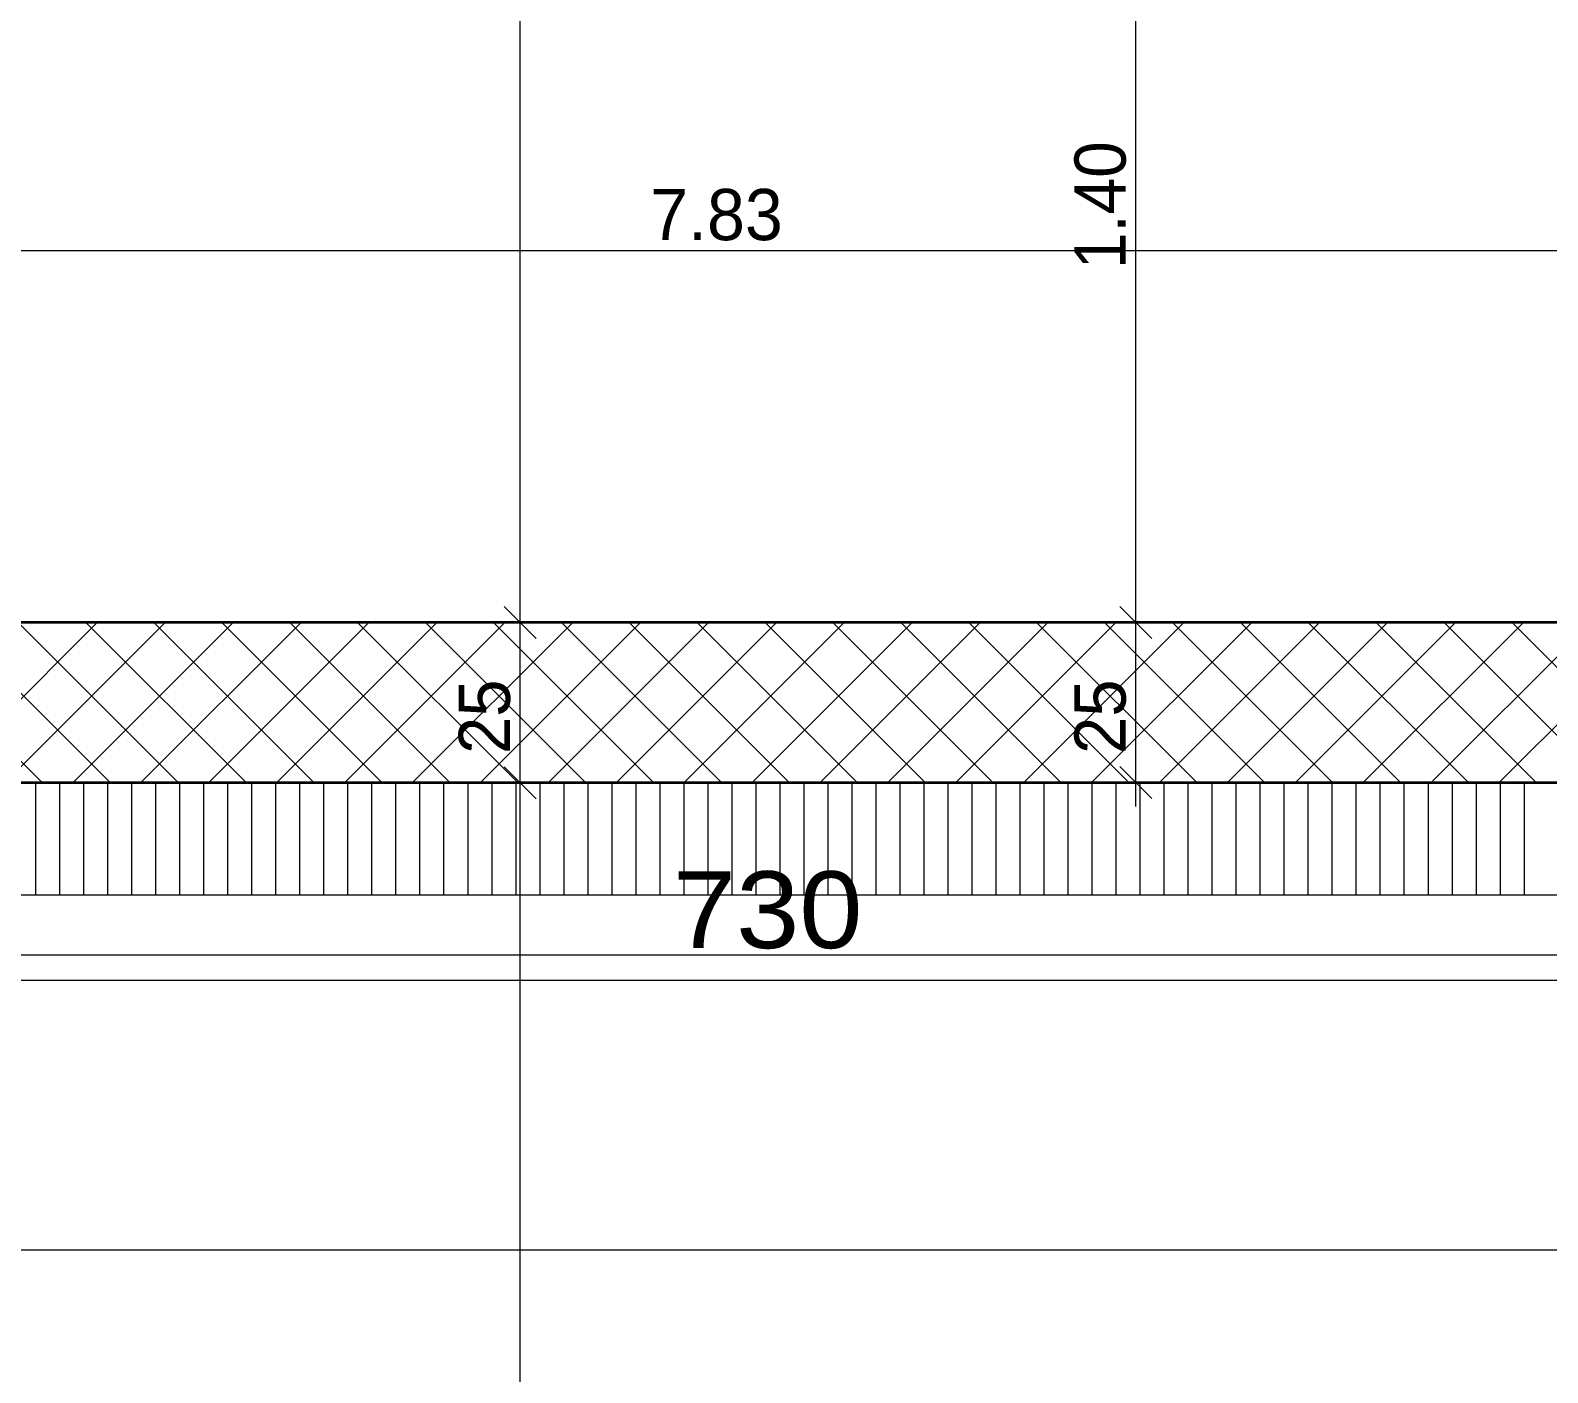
# Model space of a CAD drawing. Header units: millimetres. Extents: x -3497 to 2618, y -1809 to 2456.
# Drawn here: x -2155.3 to -1918.3, y 648.7 to 858.3 of the extents above; entities that cross this region are included whole.
import ezdxf
from ezdxf.enums import TextEntityAlignment as Align

# ---------------------------------------------------------------- set-up
doc = ezdxf.new("R2010")
doc.units = ezdxf.units.MM
doc.header["$LTSCALE"] = 100
doc.linetypes.add('HIDDENX2', pattern=[0.75, 0.5, -0.25])
for name, color, linetype, true_color in [('10-0.05 Solid', 1, 'Continuous', 0xff0000), ('10-0.10 Punktlinie', 9, 'Continuous', 0x808080), ('10-0.18 Solid', 9, 'Continuous', 0x808080), ('20-Beton', 9, 'Continuous', 0x808080), ('30-Text', 7, 'Continuous', 0xff8000), ('50-Sanitärapparate', 6, 'Continuous', 0xff00ff), ('50-Türen&Fenster', 9, 'Continuous', 0x808080)]:
    doc.layers.add(name, color=color, linetype=linetype, true_color=true_color)
doc.layers.add('10-0.05 Strichpunkt', color=7, linetype='Continuous')
doc.layers.add('10-0.25 Solid', color=7, linetype='Continuous')
doc.styles.add('Arial', font='arial.ttf')
doc.dimstyles.new('ISO-25', dxfattribs={"dimtxt": 2.5, "dimasz": 2.5, "dimexe": 1.25, "dimexo": 0.625, "dimtad": 1, "dimtxsty": 'Standard', "dimcen": 2.5, "dimadec": 0, "dimazin": 0, "dimtfac": 1, "dimtmove": 0, "dimatfit": 3, "dimfxl": 0, "dimarcsym": 0})

# ---------------------------------------------------------------- blocks, each defined once
blk = doc.blocks.new('*D381')
at = {"layer": '10-0.05 Strichpunkt', "color": 6, "linetype": 'Continuous', "lineweight": 13, "true_color": 0xff00ff}
for p, q in [((-1675.1, 693.87), (-1675.1, 716.86)), ((-2409.97, 705.2), (-2400.37, 714.8)), ((-2405.17, 713.87), (-2405.17, 703.14)), ((-1670.3, 714.8), (-1679.9, 705.2)), ((-2405.17, 710), (-1675.1, 710))]:
    blk.add_line(p, q, dxfattribs=at)
at = {"layer": '10-0.05 Strichpunkt', "color": 6, "linetype": 'Continuous', "lineweight": 13, "true_color": 0xff00ff, "style": 'Arial', "width": 1.060137}
blk.add_text('730', height=12, dxfattribs=at).set_placement((-2054.94, 715), (-2025.33, 715), align=Align.FIT)
blk = doc.blocks.new('_Oblique')
at = {"color": 0, "linetype": 'ByBlock', "lineweight": -2}
blk.add_line((-0.5, -0.5), (0.5, 0.5), dxfattribs=at)
blk = doc.blocks.new('*X525')
at = {"layer": '10-0.05 Solid', "color": 18, "linetype": 'Continuous', "lineweight": 13, "true_color": 0x000000}
for p, q in [((-2154.45, 723.35), (-2154.45, 740.85)), ((-2150.7, 723.35), (-2150.7, 740.85)), ((-2146.95, 723.35), (-2146.95, 740.85)), ((-2143.2, 723.35), (-2143.2, 740.85)), ((-2139.45, 723.35), (-2139.45, 740.85)), ((-2135.7, 723.35), (-2135.7, 740.85)), ((-2131.95, 723.35), (-2131.95, 740.85)), ((-2128.2, 723.35), (-2128.2, 740.85)), ((-2124.45, 723.35), (-2124.45, 740.85)), ((-2120.7, 723.35), (-2120.7, 740.85)), ((-2116.95, 723.35), (-2116.95, 740.85)), ((-2113.2, 723.35), (-2113.2, 740.85)), ((-2109.45, 723.35), (-2109.45, 740.85)), ((-2105.7, 723.35), (-2105.7, 740.85)), ((-2101.95, 723.35), (-2101.95, 740.85)), ((-2098.2, 723.35), (-2098.2, 740.85)), ((-2094.45, 723.35), (-2094.45, 740.85)), ((-2090.7, 723.35), (-2090.7, 740.85)), ((-2086.95, 723.35), (-2086.95, 740.85)), ((-2083.2, 723.35), (-2083.2, 740.85)), ((-2079.45, 723.35), (-2079.45, 740.85)), ((-2075.7, 723.35), (-2075.7, 740.85)), ((-2071.95, 723.35), (-2071.95, 740.85)), ((-2068.2, 723.35), (-2068.2, 740.85)), ((-2064.45, 723.35), (-2064.45, 740.85)), ((-2060.7, 723.35), (-2060.7, 740.85)), ((-2056.95, 723.35), (-2056.95, 740.85)), ((-2053.2, 723.35), (-2053.2, 740.85)), ((-2049.45, 723.35), (-2049.45, 740.85)), ((-2045.7, 723.35), (-2045.7, 740.85)), ((-2041.95, 723.35), (-2041.95, 740.85)), ((-2038.2, 723.35), (-2038.2, 740.85)), ((-2034.45, 723.35), (-2034.45, 740.85)), ((-2030.7, 723.35), (-2030.7, 740.85)), ((-2026.95, 723.35), (-2026.95, 740.85)), ((-2023.2, 723.35), (-2023.2, 740.85)), ((-2019.45, 723.35), (-2019.45, 740.85)), ((-2015.7, 723.35), (-2015.7, 740.85)), ((-2011.95, 723.35), (-2011.95, 740.85)), ((-2008.2, 723.35), (-2008.2, 740.85)), ((-2004.45, 723.35), (-2004.45, 740.85)), ((-2000.7, 723.35), (-2000.7, 740.85)), ((-1996.95, 723.35), (-1996.95, 740.85)), ((-1993.2, 723.35), (-1993.2, 740.85)), ((-1989.45, 723.35), (-1989.45, 740.85)), ((-1985.7, 723.35), (-1985.7, 740.85)), ((-1981.95, 723.35), (-1981.95, 740.85)), ((-1978.2, 723.35), (-1978.2, 740.85)), ((-1974.45, 723.35), (-1974.45, 740.85)), ((-1970.7, 723.35), (-1970.7, 740.85)), ((-1966.95, 723.35), (-1966.95, 740.85)), ((-1963.2, 723.35), (-1963.2, 740.85)), ((-1959.45, 723.35), (-1959.45, 740.85)), ((-1955.7, 723.35), (-1955.7, 740.85)), ((-1951.95, 723.35), (-1951.95, 740.85)), ((-1948.2, 723.35), (-1948.2, 740.85)), ((-1944.45, 723.35), (-1944.45, 740.85)), ((-1940.7, 723.35), (-1940.7, 740.85)), ((-1936.95, 723.35), (-1936.95, 740.85)), ((-1933.2, 723.35), (-1933.2, 740.85)), ((-1929.45, 723.35), (-1929.45, 740.85)), ((-1925.7, 723.35), (-1925.7, 740.85)), ((-1921.95, 723.35), (-1921.95, 740.85))]:
    blk.add_line(p, q, dxfattribs=at)
blk = doc.blocks.new('*X528')
at = {"layer": '10-0.05 Solid', "color": 18, "linetype": 'Continuous', "lineweight": 13, "true_color": 0x000000}
for p, q in [((-2153.44, 740.85), (-2178.44, 765.85)), ((-2169.85, 740.85), (-2144.85, 765.85)), ((-2142.83, 740.85), (-2167.83, 765.85)), ((-2159.24, 740.85), (-2134.24, 765.85)), ((-2132.23, 740.85), (-2157.23, 765.85)), ((-2148.64, 740.85), (-2123.64, 765.85)), ((-2121.62, 740.85), (-2146.62, 765.85)), ((-2138.03, 740.85), (-2113.03, 765.85)), ((-2111.01, 740.85), (-2136.01, 765.85)), ((-2127.42, 740.85), (-2102.42, 765.85)), ((-2100.41, 740.85), (-2125.41, 765.85)), ((-2116.82, 740.85), (-2091.82, 765.85)), ((-2089.8, 740.85), (-2114.8, 765.85)), ((-2106.21, 740.85), (-2081.21, 765.85)), ((-2079.19, 740.85), (-2104.19, 765.85)), ((-2095.6, 740.85), (-2070.6, 765.85)), ((-2068.59, 740.85), (-2093.59, 765.85)), ((-2085, 740.85), (-2060, 765.85)), ((-2057.98, 740.85), (-2082.98, 765.85)), ((-2074.39, 740.85), (-2049.39, 765.85)), ((-2047.37, 740.85), (-2072.37, 765.85)), ((-2063.78, 740.85), (-2038.78, 765.85)), ((-2036.77, 740.85), (-2061.77, 765.85)), ((-2053.18, 740.85), (-2028.18, 765.85)), ((-2026.16, 740.85), (-2051.16, 765.85)), ((-2042.57, 740.85), (-2017.57, 765.85)), ((-2015.55, 740.85), (-2040.55, 765.85)), ((-2031.96, 740.85), (-2006.96, 765.85)), ((-2004.95, 740.85), (-2029.95, 765.85)), ((-2021.36, 740.85), (-1996.36, 765.85)), ((-1994.34, 740.85), (-2019.34, 765.85)), ((-2010.75, 740.85), (-1985.75, 765.85)), ((-1983.73, 740.85), (-2008.73, 765.85)), ((-2000.14, 740.85), (-1975.14, 765.85)), ((-1973.13, 740.85), (-1998.13, 765.85)), ((-1989.54, 740.85), (-1964.54, 765.85)), ((-1962.52, 740.85), (-1987.52, 765.85)), ((-1978.93, 740.85), (-1953.93, 765.85)), ((-1951.91, 740.85), (-1976.91, 765.85)), ((-1968.32, 740.85), (-1943.32, 765.85)), ((-1941.31, 740.85), (-1966.31, 765.85)), ((-1957.72, 740.85), (-1932.72, 765.85)), ((-1930.7, 740.85), (-1955.7, 765.85)), ((-1947.11, 740.85), (-1922.11, 765.85)), ((-1920.1, 740.85), (-1945.1, 765.85)), ((-1936.5, 740.85), (-1911.5, 765.85)), ((-1909.49, 740.85), (-1934.49, 765.85)), ((-1925.9, 740.85), (-1900.9, 765.85)), ((-1898.88, 740.85), (-1923.88, 765.85))]:
    blk.add_line(p, q, dxfattribs=at)
blk = doc.blocks.new('AnonymMegaMac_nNn0976')
at = {"layer": '20-Beton', "color": 8, "linetype": 'Continuous', "lineweight": 13, "true_color": 0x808080}
for p, q in [((-2078.81, 740.84), (-2078.8, 765.84)), ((-2081.31, 743.34), (-2076.31, 738.34)), ((-2074.12, 740.84), (-2378.13, 740.85)), ((-2078.82, 390.95), (-2078.81, 740.84))]:
    blk.add_line(p, q, dxfattribs=at)
blk = doc.blocks.new('AnonymMegaMac_nNn0977')
at = {"layer": '20-Beton', "color": 8, "linetype": 'Continuous', "lineweight": 13, "true_color": 0x808080}
for p, q in [((-2078.8, 765.84), (-2078.79, 1130.98)), ((-2081.3, 768.34), (-2076.3, 763.34)), ((-2074.12, 765.84), (-2353.13, 765.85)), ((-2078.81, 740.84), (-2078.8, 765.84)), ((-2081.31, 743.34), (-2076.31, 738.34))]:
    blk.add_line(p, q, dxfattribs=at)
at = {"layer": '20-Beton', "color": 8, "linetype": 'Continuous', "lineweight": 18, "true_color": 0x808080, "style": 'Arial', "width": 0.9375}
blk.add_text('25', height=8, rotation=89.9982, dxfattribs=at).set_placement((-2080.4, 745.31), (-2080.39, 756.95), align=Align.FIT)
blk = doc.blocks.new('AnonymMegaMac_nNn0978')
at = {"layer": '20-Beton', "color": 8, "linetype": 'Continuous', "lineweight": 13, "true_color": 0x808080}
for p, q in [((-2081.29, 1133.48), (-2076.29, 1128.48)), ((-2078.8, 765.84), (-2078.79, 1130.98)), ((-2081.3, 768.34), (-2076.3, 763.34))]:
    blk.add_line(p, q, dxfattribs=at)
at = {"layer": '20-Beton', "color": 8, "linetype": 'Continuous', "lineweight": 18, "true_color": 0x808080, "style": 'Arial', "width": 0.957658}
blk.add_text('3.65', height=8, rotation=89.9982, dxfattribs=at).set_placement((-2080.39, 934.48), (-2080.39, 955.28), align=Align.FIT)
blk = doc.blocks.new('AnonymMegaMac_nNn0979')
at = {"layer": '20-Beton', "color": 8, "linetype": 'Continuous', "lineweight": 13, "true_color": 0x808080}
for p, q in [((-2081.29, 1158.48), (-2076.29, 1153.48)), ((-2078.79, 1130.98), (-2078.79, 1155.98)), ((-2081.29, 1133.48), (-2076.29, 1128.48)), ((-1983.16, 1130.98), (-2083.48, 1130.98)), ((-2078.8, 765.84), (-2078.79, 1130.98))]:
    blk.add_line(p, q, dxfattribs=at)
at = {"layer": '20-Beton', "color": 8, "linetype": 'Continuous', "lineweight": 18, "true_color": 0x808080, "style": 'Arial', "width": 0.9375}
blk.add_text('25', height=8, rotation=89.9982, dxfattribs=at).set_placement((-2080.38, 1135.44), (-2080.38, 1147.08), align=Align.FIT)
blk = doc.blocks.new('AnonymMegaMac_nNn0989')
at = {"layer": '20-Beton', "color": 8, "linetype": 'Continuous', "lineweight": 13, "true_color": 0x808080}
blk.add_line((-2408.13, 667.89), (-1235.15, 667.85), dxfattribs=at)
blk = doc.blocks.new('AnonymMegaMac_nNn0996')
at = {"layer": '20-Beton', "color": 8, "linetype": 'Continuous', "lineweight": 13, "true_color": 0x808080}
blk.add_line((-2383.13, 823.97), (-1600.16, 823.97), dxfattribs=at)
at = {"layer": '20-Beton', "color": 8, "linetype": 'Continuous', "lineweight": 18, "true_color": 0x808080, "style": 'Arial', "width": 0.952504}
blk.add_text('7.83', height=8, dxfattribs=at).set_placement((-2058.48, 825.56), (-2037.79, 825.56), align=Align.FIT)
blk = doc.blocks.new('AnonymMegaMac_nNn01160')
at = {"layer": '20-Beton', "color": 8, "linetype": 'Continuous', "lineweight": 13, "true_color": 0x808080}
for p, q in [((-1985.13, 768.35), (-1980.13, 763.35)), ((-1977.94, 765.85), (-1987.32, 765.85)), ((-1982.63, 740.85), (-1982.63, 765.85)), ((-1985.13, 743.35), (-1980.13, 738.35)), ((-1977.94, 740.85), (-1987.32, 740.85)), ((-1982.63, 737.1), (-1982.63, 740.85))]:
    blk.add_line(p, q, dxfattribs=at)
at = {"layer": '20-Beton', "color": 8, "linetype": 'Continuous', "lineweight": 18, "true_color": 0x808080, "style": 'Arial', "width": 0.9375}
blk.add_text('25', height=8, rotation=90, dxfattribs=at).set_placement((-1984.22, 745.32), (-1984.22, 756.96), align=Align.FIT)
blk = doc.blocks.new('AnonymMegaMac_nNn01161')
at = {"layer": '20-Beton', "color": 8, "linetype": 'Continuous', "lineweight": 13, "true_color": 0x808080}
for p, q in [((-1985.13, 908.43), (-1980.13, 903.43)), ((-1973.16, 905.93), (-1987.32, 905.93)), ((-1982.63, 765.85), (-1982.63, 905.93)), ((-1985.13, 768.35), (-1980.13, 763.35)), ((-1977.94, 765.85), (-1987.32, 765.85))]:
    blk.add_line(p, q, dxfattribs=at)
at = {"layer": '20-Beton', "color": 8, "linetype": 'Continuous', "lineweight": 18, "true_color": 0x808080, "style": 'Arial', "width": 0.919367}
blk.add_text('1.40', height=8, rotation=90, dxfattribs=at).set_placement((-1984.22, 821.03), (-1984.22, 841), align=Align.FIT)

msp = doc.modelspace()

# ---------------------------------------------------------------- linework, layer by layer
at = {"layer": '10-0.10 Punktlinie', "color": 8, "linetype": 'Continuous', "lineweight": 13, "true_color": 0x808080}
msp.add_lwpolyline([(-2383.13, 765.85), (-1600.16, 765.96), (-1600.16, 1130.98), (-2383.13, 1130.98)], close=True, dxfattribs=at)
msp.add_lwpolyline([(-2435.2, 765.96), (-2383.13, 765.85), (-1260.15, 765.96)], dxfattribs=at)
at = {"layer": '10-0.18 Solid', "color": 8, "linetype": 'Continuous', "lineweight": 35, "true_color": 0x808080}
msp.add_line((-2383.13, 740.85), (-1260.15, 740.85), dxfattribs=at)
at = {"layer": '10-0.25 Solid', "color": 8, "linetype": 'Continuous', "lineweight": 13, "true_color": 0x808080}
msp.add_lwpolyline([(-1887.66, 413.97), (-2387.66, 413.97), (-2387.66, 713.97), (-1887.66, 713.97)], close=True, dxfattribs=at)
at = {"layer": '30-Text', "color": 18, "linetype": 'HIDDENX2', "lineweight": 13, "true_color": 0x000000}
msp.add_lwpolyline([(-1235.15, 740.85), (-2465.15, 740.93), (-2465.15, 428.46)], dxfattribs=at)
at = {"layer": '50-Sanitärapparate', "color": 8, "linetype": 'Continuous', "lineweight": 13, "true_color": 0x808080}
msp.add_lwpolyline([(-2449.65, 740.85), (-2111.63, 740.85), (-2111.63, 740.89), (-1235.15, 740.89)], dxfattribs=at)
msp.add_lwpolyline([(-2449.65, 740.85), (-2111.63, 740.85), (-2111.63, 740.89), (-1235.15, 740.89)], dxfattribs=at)
msp.add_lwpolyline([(-2449.65, 740.85), (-2111.63, 740.85), (-2111.63, 740.89), (-1235.15, 740.89)], dxfattribs=at)
msp.add_lwpolyline([(-2449.65, 740.85), (-2111.63, 740.85), (-2111.63, 740.89), (-1235.15, 740.89)], dxfattribs=at)
msp.add_lwpolyline([(-2449.65, 740.85), (-2111.63, 740.85), (-2111.63, 740.89), (-1235.15, 740.89)], dxfattribs=at)
at = {"layer": '50-Türen&Fenster', "color": 8, "linetype": 'Continuous', "lineweight": 35, "true_color": 0x808080}
msp.add_lwpolyline([(-1260.15, 765.85), (-2383.13, 765.85)], dxfattribs=at)
at = {"layer": '50-Türen&Fenster', "color": 8, "linetype": 'Continuous', "lineweight": 18, "true_color": 0x808080}
msp.add_lwpolyline([(-2408.13, 723.35), (-1217.65, 723.35)], dxfattribs=at)

# ---------------------------------------------------------------- block references
for name in ['AnonymMegaMac_nNn0979', 'AnonymMegaMac_nNn0978', 'AnonymMegaMac_nNn0977', 'AnonymMegaMac_nNn01161', 'AnonymMegaMac_nNn0996', 'AnonymMegaMac_nNn01160', '*X528', 'AnonymMegaMac_nNn0976', '*X525', 'AnonymMegaMac_nNn0989']:
    msp.add_blockref(name, (0, 0))

# ---------------------------------------------------------------- dimensions: what is measured, and where the dimension line sits
at = {"layer": '10-0.05 Strichpunkt', "color": 6, "linetype": 'Continuous', "lineweight": 13, "true_color": 0xff00ff}
dim = msp.add_linear_dim(base=(-1675.1, 710), p1=(-2405.17, 713.87), p2=(-1675.1, 693.87), dimstyle='ISO-25', override={"dimtxt": 12, "dimasz": 12, "dimexe": 8.571429, "dimgap": 1.714286, "dimtad": 1, "dimjust": 0, "dimdec": 0, "dimzin": 8, "dimpost": '<>', "dimtxsty": 'Arial', "dimblk1": 'Oblique', "dimblk2": 'Oblique', "dimsah": 1, "dimclrd": 6, "dimclre": 6, "dimclrt": 6, "dimadec": 0}, dxfattribs=at)
dim.commit()
dim.dimension.update_dxf_attribs({"geometry": '*D381', "text_midpoint": (-2040.14, 721)})

doc.saveas('drawing.dxf')
